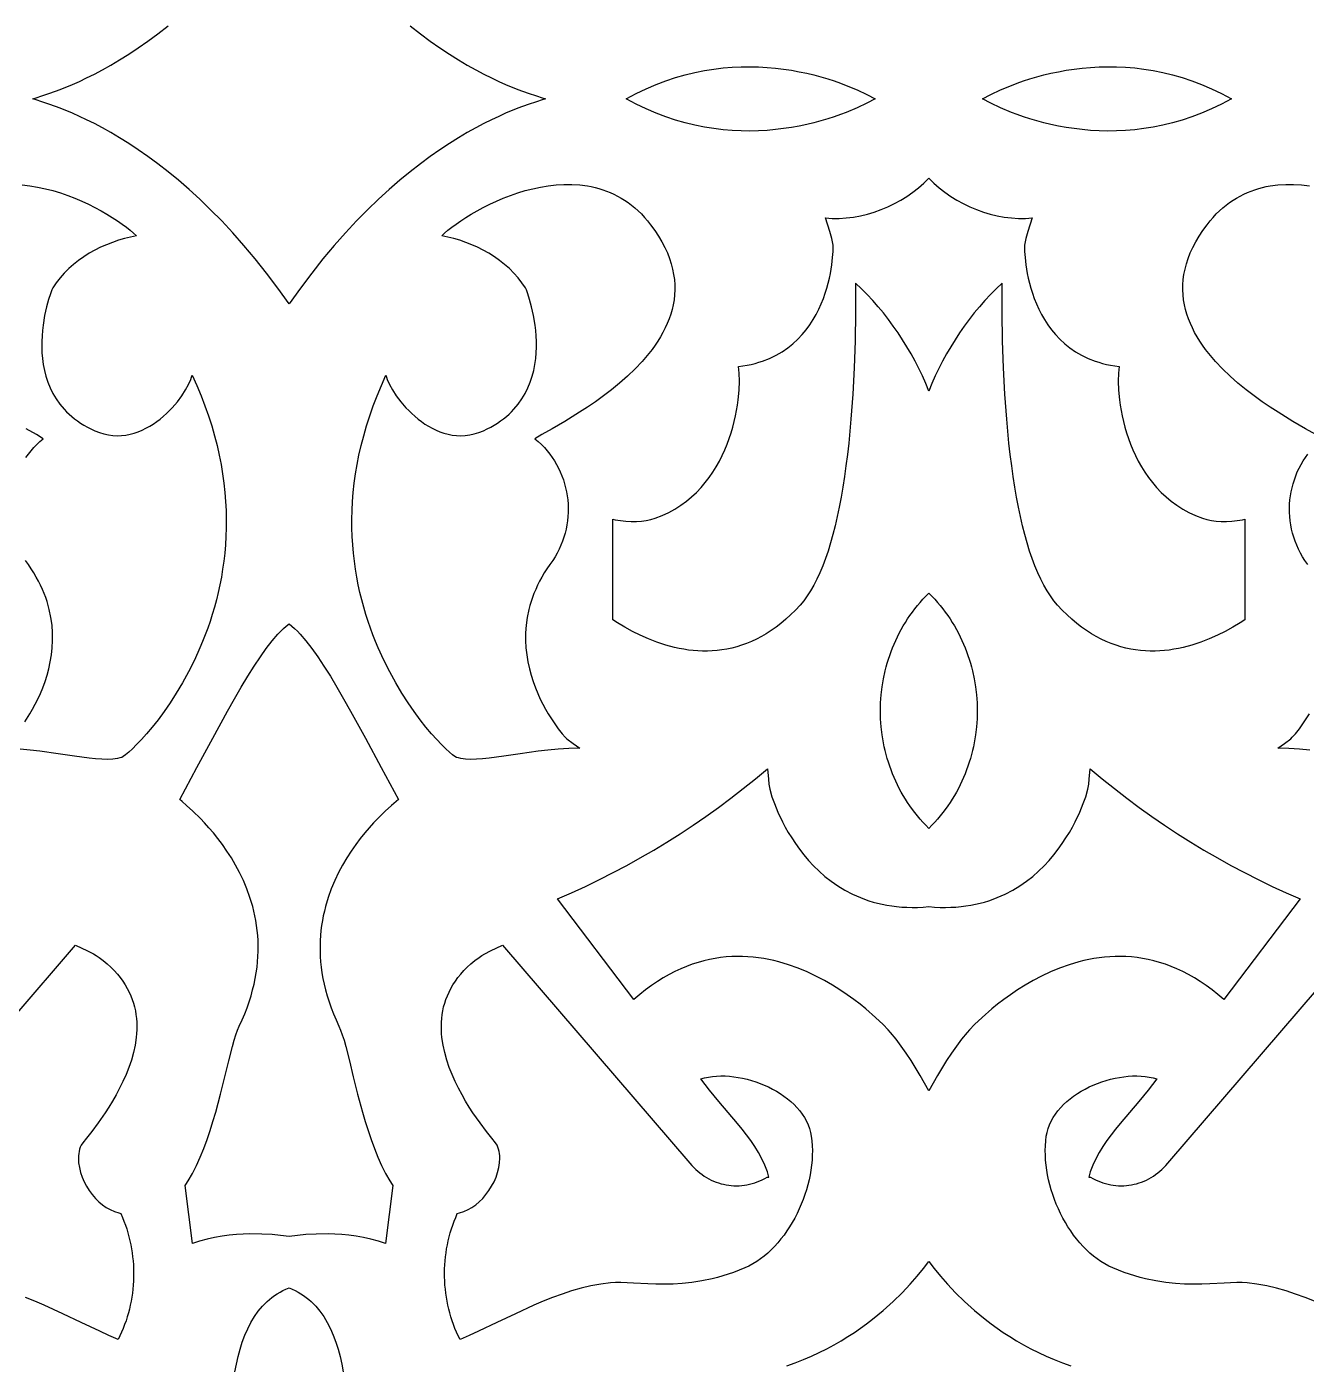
# Model space of a CAD drawing. Extents: x -350 to 350, y -780 to 780.
# Drawn here: x 98.4 to 174.4, y 437 to 516.4 of the extents above; entities that cross this region are included whole.
import ezdxf

# ---------------------------------------------------------------- set-up
doc = ezdxf.new("R2010")
doc.units = 0
doc.layers.add('LAYER_1', color=18, linetype='CONTINUOUS')

msp = doc.modelspace()

# ---------------------------------------------------------------- linework, layer by layer
at = {"layer": 'LAYER_1'}
for points in [[(121.184, 516.477), (121.79, 516.007), (122.381, 515.572), (122.957, 515.17), (123.516, 514.8), (124.058, 514.461), (124.58, 514.152), (125.082, 513.87), (125.562, 513.616), (126.019, 513.387), (126.452, 513.182), (126.859, 513), (127.589, 512.7), (128.201, 512.475), (128.683, 512.315), (129.025, 512.209), (129.216, 512.143), (129.025, 512.077), (128.683, 511.971), (128.201, 511.811), (127.589, 511.586), (126.859, 511.286), (126.452, 511.104), (126.019, 510.899), (125.562, 510.67), (125.082, 510.416), (124.58, 510.135), (124.058, 509.825), (123.516, 509.486), (122.957, 509.116), (122.381, 508.714), (121.79, 508.279), (121.184, 507.809), (120.567, 507.302), (119.938, 506.759), (119.3, 506.176), (118.652, 505.553), (117.998, 504.889), (117.338, 504.182), (116.673, 503.43), (116.005, 502.634), (115.335, 501.79), (114.664, 500.899), (113.993, 499.958), (113.322, 500.899), (112.652, 501.79), (111.982, 502.634), (111.313, 503.43), (110.649, 504.182), (109.988, 504.889), (109.334, 505.553), (108.687, 506.176), (108.048, 506.759), (107.419, 507.302), (106.802, 507.809), (106.197, 508.279), (105.606, 508.714), (105.03, 509.116), (104.47, 509.486), (103.928, 509.825), (103.406, 510.135), (102.904, 510.416), (102.424, 510.67), (101.967, 510.899), (101.534, 511.104), (101.128, 511.286), (100.397, 511.586), (99.785, 511.811), (99.303, 511.971), (98.961, 512.077), (98.77, 512.143), (98.961, 512.209), (99.303, 512.315), (99.785, 512.475), (100.397, 512.7), (101.128, 513), (101.534, 513.182), (101.967, 513.387), (102.424, 513.616), (102.904, 513.87), (103.406, 514.152), (103.928, 514.461), (104.47, 514.8), (105.03, 515.17), (105.606, 515.572), (106.197, 516.007), (106.802, 516.477)], [(174.989, 492.19), (174.382, 492.537), (173.619, 492.981), (172.744, 493.519), (172.279, 493.822), (171.803, 494.147), (171.321, 494.494), (170.839, 494.863), (170.363, 495.252), (169.898, 495.662), (169.45, 496.092), (169.024, 496.541), (168.821, 496.774), (168.626, 497.01), (168.439, 497.252), (168.261, 497.498), (168.093, 497.749), (167.935, 498.004), (167.789, 498.264), (167.654, 498.528), (167.532, 498.797), (167.424, 499.07), (167.329, 499.347), (167.249, 499.629), (167.184, 499.914), (167.135, 500.204), (167.103, 500.498), (167.088, 500.796), (167.091, 501.098), (167.114, 501.403), (167.155, 501.713), (167.217, 502.026), (167.3, 502.344), (167.405, 502.665), (167.531, 502.989), (167.681, 503.317), (167.854, 503.649), (168.052, 503.984), (168.275, 504.323), (168.524, 504.665), (168.702, 504.89), (168.886, 505.102), (169.073, 505.302), (169.265, 505.489), (169.461, 505.665), (169.66, 505.828), (169.863, 505.981), (170.069, 506.122), (170.279, 506.252), (170.492, 506.371), (170.707, 506.48), (170.925, 506.579), (171.145, 506.668), (171.368, 506.747), (171.592, 506.817), (171.818, 506.877), (172.046, 506.929), (172.276, 506.972), (172.738, 507.032), (173.203, 507.062), (173.67, 507.061), (174.137, 507.034), (174.603, 506.98)], [(98.129, 507.034), (98.594, 506.98), (99.057, 506.904), (99.515, 506.806), (99.967, 506.688), (100.41, 506.553), (100.845, 506.403), (101.269, 506.24), (101.68, 506.066), (102.077, 505.882), (102.458, 505.692), (102.822, 505.496), (103.168, 505.298), (103.492, 505.098), (103.795, 504.9), (104.075, 504.704), (104.329, 504.514), (104.557, 504.331), (104.756, 504.158), (104.925, 503.995), (104.568, 503.927), (104.209, 503.841), (103.851, 503.737), (103.495, 503.616), (103.142, 503.479), (102.795, 503.324), (102.454, 503.154), (102.122, 502.966), (101.799, 502.763), (101.488, 502.544), (101.19, 502.309), (100.907, 502.058), (100.639, 501.792), (100.389, 501.511), (100.159, 501.216), (99.949, 500.905), (99.898, 500.793), (99.811, 500.56), (99.702, 500.219), (99.584, 499.785), (99.472, 499.272), (99.378, 498.694), (99.343, 498.384), (99.317, 498.064), (99.302, 497.735), (99.301, 497.398), (99.314, 497.055), (99.344, 496.708), (99.393, 496.36), (99.461, 496.01), (99.551, 495.662), (99.664, 495.318), (99.802, 494.978), (99.967, 494.644), (100.16, 494.319), (100.383, 494.004), (100.638, 493.701), (100.778, 493.555), (100.927, 493.412), (101.084, 493.273), (101.251, 493.138), (101.426, 493.007), (101.611, 492.881), (101.806, 492.76), (102.011, 492.643), (102.225, 492.532), (102.45, 492.426), (102.723, 492.317), (102.994, 492.234), (103.262, 492.175), (103.527, 492.141), (103.789, 492.129), (104.046, 492.138), (104.3, 492.167), (104.548, 492.214), (104.792, 492.28), (105.031, 492.361), (105.264, 492.457), (105.491, 492.567), (105.712, 492.69), (105.926, 492.823), (106.133, 492.967), (106.333, 493.119), (106.525, 493.279), (106.709, 493.445), (106.885, 493.616), (107.052, 493.791), (107.357, 494.146), (107.624, 494.501), (107.848, 494.846), (108.027, 495.172), (108.158, 495.466), (108.205, 495.6), (108.239, 495.721), (108.514, 495.107), (108.766, 494.499), (108.996, 493.897), (109.206, 493.3), (109.394, 492.71), (109.562, 492.126), (109.711, 491.548), (109.841, 490.977), (109.952, 490.412), (110.045, 489.854), (110.121, 489.303), (110.18, 488.759), (110.222, 488.222), (110.25, 487.692), (110.262, 487.17), (110.259, 486.654), (110.242, 486.147), (110.212, 485.647), (110.169, 485.155), (110.114, 484.671), (110.047, 484.194), (109.969, 483.726), (109.88, 483.267), (109.782, 482.815), (109.673, 482.372), (109.556, 481.938), (109.431, 481.513), (109.297, 481.096), (109.157, 480.688), (109.01, 480.29), (108.856, 479.9), (108.697, 479.521), (108.365, 478.789), (108.018, 478.097), (107.659, 477.444), (107.294, 476.832), (106.927, 476.261), (106.563, 475.734), (106.206, 475.25), (105.86, 474.81), (105.531, 474.416), (105.222, 474.069), (104.938, 473.769), (104.684, 473.517), (104.464, 473.315), (104.283, 473.163), (104.144, 473.062), (104.054, 473.014), (103.93, 472.977), (103.799, 472.948), (103.516, 472.91), (103.205, 472.896), (102.867, 472.904), (102.501, 472.93), (102.108, 472.972), (101.241, 473.09), (100.268, 473.233), (99.19, 473.376), (98.613, 473.44), (98.01, 473.495)], [(98.361, 490.838), (98.507, 491.04), (98.663, 491.235), (98.83, 491.424), (99.006, 491.605), (99.192, 491.779), (99.388, 491.944), (98.981, 492.19), (98.374, 492.537)], [(174.518, 484.466), (174.338, 484.713), (174.198, 484.933), (174.07, 485.157), (173.954, 485.386), (173.849, 485.619), (173.756, 485.855), (173.675, 486.094), (173.605, 486.335), (173.546, 486.579), (173.499, 486.825), (173.463, 487.071), (173.438, 487.319), (173.425, 487.567), (173.422, 487.815), (173.431, 488.062), (173.45, 488.309), (173.48, 488.554), (173.522, 488.797), (173.574, 489.039), (173.636, 489.277), (173.71, 489.513), (173.793, 489.745), (173.888, 489.973), (173.993, 490.197), (174.108, 490.416), (174.233, 490.63), (174.369, 490.838), (174.515, 491.04)], [(98.288, 475.118), (98.599, 475.604), (98.758, 475.878), (98.917, 476.171), (99.072, 476.482), (99.222, 476.81), (99.364, 477.155), (99.497, 477.515), (99.616, 477.891), (99.722, 478.28), (99.809, 478.682), (99.878, 479.097), (99.925, 479.523), (99.947, 479.959), (99.943, 480.406), (99.911, 480.861), (99.847, 481.323), (99.749, 481.793), (99.687, 482.031), (99.616, 482.27), (99.535, 482.51), (99.445, 482.751), (99.344, 482.993), (99.233, 483.237), (99.111, 483.481), (98.978, 483.727), (98.833, 483.972), (98.677, 484.219), (98.51, 484.466), (98.33, 484.713)], [(174.621, 473.44), (174.018, 473.495), (173.39, 473.538), (172.738, 473.566), (173.121, 473.832), (173.495, 474.111), (173.591, 474.209), (173.77, 474.414), (174.011, 474.719), (174.296, 475.118), (174.607, 475.604)], [(90.178, 448.899), (101.31, 461.851), (102.026, 461.527), (102.372, 461.34), (102.54, 461.237), (102.702, 461.126), (102.954, 460.935), (103.188, 460.741), (103.405, 460.543), (103.607, 460.341), (103.792, 460.137), (103.961, 459.929), (104.116, 459.718), (104.256, 459.505), (104.382, 459.29), (104.494, 459.072), (104.592, 458.853), (104.678, 458.632), (104.751, 458.409), (104.811, 458.185), (104.86, 457.96), (104.898, 457.733), (104.925, 457.507), (104.942, 457.279), (104.948, 457.052), (104.945, 456.824), (104.932, 456.597), (104.911, 456.37), (104.844, 455.918), (104.747, 455.47), (104.623, 455.028), (104.475, 454.593), (104.308, 454.167), (104.124, 453.752), (103.926, 453.35), (103.718, 452.961), (103.504, 452.589), (103.287, 452.234), (103.069, 451.898), (102.648, 451.292), (102.267, 450.782), (101.954, 450.383), (101.735, 450.109), (101.637, 449.972), (101.587, 449.851), (101.547, 449.726), (101.516, 449.598), (101.494, 449.467), (101.481, 449.333), (101.476, 449.197), (101.489, 448.919), (101.533, 448.638), (101.604, 448.355), (101.7, 448.074), (101.82, 447.799), (101.961, 447.531), (102.121, 447.275), (102.298, 447.034), (102.489, 446.81), (102.692, 446.606), (102.906, 446.427), (103.127, 446.274), (103.355, 446.151), (103.618, 446.037), (103.874, 445.943), (103.999, 445.906), (104.096, 445.681), (104.186, 445.454), (104.269, 445.225), (104.346, 444.995), (104.416, 444.763), (104.48, 444.529), (104.537, 444.294), (104.588, 444.057), (104.632, 443.82), (104.669, 443.582), (104.7, 443.343), (104.724, 443.103), (104.742, 442.863), (104.753, 442.622), (104.758, 442.382), (104.756, 442.141), (104.748, 441.901), (104.733, 441.66), (104.711, 441.421), (104.683, 441.182), (104.649, 440.943), (104.608, 440.706), (104.56, 440.47), (104.506, 440.235), (104.446, 440.001), (104.378, 439.769), (104.305, 439.538), (104.225, 439.31), (104.138, 439.083), (104.045, 438.858), (103.945, 438.636), (103.839, 438.416), (103.29, 438.659), (102.743, 438.911), (101.648, 439.432), (100.552, 439.956), (99.449, 440.458), (98.894, 440.694), (98.336, 440.916)], [(174.902, 440.694), (174.344, 440.916), (173.783, 441.121), (173.217, 441.306), (172.646, 441.468), (172.071, 441.604), (171.489, 441.712), (170.901, 441.788), (170.61, 441.805), (170.286, 441.804), (169.543, 441.77), (168.682, 441.724), (168.21, 441.708), (167.712, 441.704), (167.189, 441.717), (166.642, 441.751), (166.073, 441.811), (165.483, 441.902), (164.872, 442.029), (164.56, 442.107), (164.243, 442.197), (163.921, 442.297), (163.595, 442.41), (163.265, 442.535), (162.931, 442.674), (162.691, 442.787), (162.455, 442.914), (162.224, 443.056), (161.999, 443.212), (161.78, 443.381), (161.567, 443.562), (161.36, 443.754), (161.16, 443.958), (160.966, 444.173), (160.779, 444.397), (160.6, 444.63), (160.428, 444.871), (160.264, 445.121), (160.108, 445.378), (159.961, 445.641), (159.822, 445.91), (159.692, 446.185), (159.571, 446.464), (159.459, 446.747), (159.357, 447.033), (159.265, 447.322), (159.183, 447.613), (159.111, 447.906), (159.05, 448.199), (159, 448.493), (158.962, 448.786), (158.934, 449.077), (158.918, 449.367), (158.914, 449.655), (158.923, 449.939), (158.944, 450.22), (158.977, 450.496), (159.022, 450.731), (159.087, 450.961), (159.169, 451.185), (159.27, 451.402), (159.387, 451.613), (159.521, 451.817), (159.669, 452.014), (159.831, 452.204), (160.006, 452.386), (160.193, 452.56), (160.392, 452.726), (160.601, 452.884), (160.819, 453.034), (161.046, 453.174), (161.281, 453.306), (161.522, 453.428), (161.769, 453.54), (162.021, 453.643), (162.277, 453.736), (162.536, 453.818), (162.796, 453.89), (163.059, 453.951), (163.321, 454), (163.583, 454.039), (163.843, 454.066), (164.101, 454.081), (164.355, 454.084), (164.605, 454.074), (164.85, 454.052), (165.089, 454.017), (165.32, 453.969), (165.544, 453.908), (165.291, 453.566), (165.027, 453.23), (164.477, 452.57), (163.914, 451.918), (163.357, 451.262), (163.088, 450.93), (162.827, 450.592), (162.577, 450.247), (162.341, 449.895), (162.121, 449.533), (161.92, 449.16), (161.739, 448.776), (161.582, 448.377), (161.518, 448.157), (161.504, 448.079), (161.606, 448.079), (161.749, 447.995), (161.895, 447.919), (162.042, 447.851), (162.191, 447.79), (162.342, 447.736), (162.494, 447.689), (162.647, 447.65), (162.801, 447.618), (162.955, 447.593), (163.11, 447.575), (163.266, 447.564), (163.421, 447.56), (163.576, 447.564), (163.73, 447.574), (163.884, 447.591), (164.037, 447.615), (164.189, 447.645), (164.34, 447.683), (164.489, 447.727), (164.636, 447.778), (164.782, 447.836), (164.925, 447.9), (165.065, 447.971), (165.203, 448.049), (165.339, 448.132), (165.471, 448.223), (165.6, 448.32), (165.725, 448.423), (165.846, 448.533), (165.964, 448.649), (166.078, 448.771), (166.187, 448.899), (177.318, 461.851)], [(143.555, 436.855), (144.062, 437.036), (144.553, 437.229), (145.03, 437.433), (145.491, 437.648), (145.937, 437.872), (146.368, 438.105), (146.784, 438.345), (147.186, 438.592), (147.573, 438.844), (147.945, 439.101), (148.303, 439.362), (148.647, 439.625), (148.976, 439.89), (149.291, 440.155), (149.879, 440.685), (150.411, 441.206), (150.888, 441.711), (151.311, 442.193), (151.68, 442.642), (151.997, 443.053), (152.314, 442.642), (152.683, 442.193), (153.106, 441.711), (153.583, 441.206), (154.115, 440.685), (154.703, 440.155), (155.018, 439.89), (155.347, 439.625), (155.691, 439.362), (156.049, 439.101), (156.421, 438.844), (156.808, 438.592), (157.21, 438.345), (157.626, 438.105), (158.057, 437.872), (158.504, 437.648), (158.965, 437.433), (159.441, 437.229), (159.932, 437.036), (160.439, 436.855)], [(110.778, 436.5), (110.863, 436.962), (110.963, 437.412), (111.08, 437.849), (111.214, 438.271), (111.366, 438.677), (111.536, 439.065), (111.724, 439.433), (111.933, 439.781), (112.161, 440.106), (112.411, 440.406), (112.543, 440.547), (112.682, 440.681), (112.825, 440.808), (112.974, 440.929), (113.129, 441.042), (113.29, 441.147), (113.457, 441.245), (113.629, 441.335), (113.808, 441.418), (113.993, 441.492), (114.179, 441.418), (114.357, 441.335), (114.53, 441.245), (114.696, 441.147), (114.857, 441.042), (115.012, 440.929), (115.161, 440.808), (115.305, 440.681), (115.443, 440.547), (115.575, 440.406), (115.825, 440.106), (116.053, 439.781), (116.262, 439.433), (116.451, 439.065), (116.621, 438.677), (116.772, 438.271), (116.906, 437.849), (117.023, 437.412), (117.124, 436.962), (117.208, 436.5)]]:
    msp.add_lwpolyline(points, dxfattribs=at)
for points in [[(141.887, 514.042), (142.392, 514.014), (142.887, 513.97), (143.369, 513.912), (143.84, 513.841), (144.298, 513.758), (144.743, 513.665), (145.174, 513.561), (145.59, 513.45), (145.99, 513.332), (146.375, 513.207), (146.744, 513.079), (147.095, 512.946), (147.744, 512.676), (148.317, 512.406), (148.808, 512.143), (148.317, 511.88), (147.744, 511.61), (147.095, 511.34), (146.744, 511.207), (146.375, 511.079), (145.99, 510.954), (145.59, 510.836), (145.174, 510.725), (144.743, 510.622), (144.298, 510.528), (143.84, 510.445), (143.369, 510.374), (142.887, 510.316), (142.392, 510.272), (141.887, 510.244), (141.371, 510.232), (140.846, 510.238), (140.312, 510.263), (139.77, 510.309), (139.219, 510.376), (138.662, 510.465), (138.098, 510.579), (137.528, 510.717), (136.953, 510.882), (136.373, 511.074), (135.79, 511.294), (135.203, 511.545), (134.613, 511.826), (134.021, 512.143), (134.613, 512.46), (135.203, 512.741), (135.79, 512.992), (136.373, 513.212), (136.953, 513.404), (137.528, 513.569), (138.098, 513.707), (138.662, 513.821), (139.219, 513.91), (139.77, 513.977), (140.312, 514.023), (140.846, 514.048), (141.371, 514.054)], [(163.148, 514.048), (163.682, 514.023), (164.225, 513.977), (164.775, 513.91), (165.332, 513.821), (165.896, 513.707), (166.466, 513.569), (167.041, 513.404), (167.621, 513.212), (168.204, 512.992), (168.791, 512.741), (169.381, 512.46), (169.973, 512.143), (169.381, 511.826), (168.791, 511.545), (168.204, 511.294), (167.621, 511.074), (167.041, 510.882), (166.466, 510.717), (165.896, 510.579), (165.332, 510.465), (164.775, 510.376), (164.225, 510.309), (163.682, 510.263), (163.148, 510.238), (162.623, 510.232), (162.107, 510.244), (161.602, 510.272), (161.108, 510.316), (160.625, 510.374), (160.154, 510.445), (159.696, 510.528), (159.251, 510.622), (158.821, 510.725), (158.405, 510.836), (158.004, 510.954), (157.619, 511.079), (157.251, 511.207), (156.899, 511.34), (156.25, 511.61), (155.678, 511.88), (155.186, 512.143), (155.678, 512.406), (156.25, 512.676), (156.899, 512.946), (157.251, 513.079), (157.619, 513.207), (158.004, 513.332), (158.405, 513.45), (158.821, 513.561), (159.251, 513.665), (159.696, 513.758), (160.154, 513.841), (160.625, 513.912), (161.108, 513.97), (161.602, 514.014), (162.107, 514.042), (162.623, 514.054)], [(131.257, 507.032), (131.719, 506.972), (131.948, 506.929), (132.176, 506.877), (132.402, 506.817), (132.627, 506.747), (132.849, 506.668), (133.069, 506.579), (133.287, 506.48), (133.503, 506.371), (133.715, 506.252), (133.925, 506.122), (134.131, 505.981), (134.334, 505.828), (134.534, 505.665), (134.729, 505.489), (134.921, 505.302), (135.109, 505.102), (135.292, 504.89), (135.47, 504.665), (135.719, 504.323), (135.942, 503.984), (136.14, 503.649), (136.313, 503.317), (136.463, 502.989), (136.59, 502.665), (136.694, 502.344), (136.777, 502.026), (136.839, 501.713), (136.881, 501.403), (136.903, 501.098), (136.906, 500.796), (136.892, 500.498), (136.859, 500.204), (136.811, 499.914), (136.746, 499.629), (136.666, 499.347), (136.571, 499.07), (136.462, 498.797), (136.34, 498.528), (136.205, 498.264), (136.059, 498.004), (135.901, 497.749), (135.733, 497.498), (135.556, 497.252), (135.369, 497.01), (135.174, 496.774), (134.971, 496.541), (134.545, 496.092), (134.096, 495.662), (133.631, 495.252), (133.155, 494.863), (132.673, 494.494), (132.192, 494.147), (131.715, 493.822), (131.25, 493.519), (130.376, 492.981), (129.612, 492.537), (129.005, 492.19), (128.598, 491.944), (128.794, 491.779), (128.98, 491.605), (129.157, 491.424), (129.323, 491.235), (129.479, 491.04), (129.625, 490.838), (129.761, 490.63), (129.886, 490.416), (130.002, 490.197), (130.106, 489.973), (130.201, 489.745), (130.285, 489.513), (130.358, 489.277), (130.421, 489.039), (130.473, 488.797), (130.514, 488.554), (130.544, 488.309), (130.564, 488.062), (130.572, 487.815), (130.57, 487.567), (130.556, 487.319), (130.531, 487.071), (130.495, 486.825), (130.448, 486.579), (130.389, 486.335), (130.319, 486.094), (130.238, 485.855), (130.145, 485.619), (130.04, 485.386), (129.924, 485.157), (129.796, 484.933), (129.656, 484.713), (129.476, 484.466), (129.309, 484.219), (129.153, 483.972), (129.009, 483.727), (128.876, 483.481), (128.754, 483.237), (128.642, 482.993), (128.542, 482.751), (128.451, 482.51), (128.37, 482.27), (128.299, 482.031), (128.237, 481.793), (128.139, 481.323), (128.076, 480.861), (128.043, 480.406), (128.039, 479.959), (128.061, 479.523), (128.108, 479.097), (128.177, 478.682), (128.265, 478.28), (128.37, 477.891), (128.49, 477.515), (128.622, 477.155), (128.764, 476.81), (128.914, 476.482), (129.069, 476.171), (129.228, 475.878), (129.387, 475.604), (129.698, 475.118), (129.983, 474.719), (130.224, 474.414), (130.403, 474.209), (130.499, 474.111), (130.873, 473.832), (131.257, 473.566), (130.604, 473.538), (129.976, 473.495), (129.373, 473.44), (128.796, 473.376), (127.718, 473.233), (126.745, 473.09), (125.878, 472.972), (125.485, 472.93), (125.119, 472.904), (124.781, 472.896), (124.47, 472.91), (124.187, 472.948), (124.056, 472.977), (123.933, 473.014), (123.842, 473.062), (123.704, 473.163), (123.522, 473.315), (123.302, 473.517), (123.048, 473.769), (122.764, 474.069), (122.455, 474.416), (122.126, 474.81), (121.78, 475.25), (121.423, 475.734), (121.059, 476.261), (120.692, 476.832), (120.327, 477.444), (119.969, 478.097), (119.621, 478.789), (119.289, 479.521), (119.13, 479.9), (118.977, 480.29), (118.829, 480.688), (118.689, 481.096), (118.555, 481.513), (118.43, 481.938), (118.313, 482.372), (118.204, 482.815), (118.106, 483.267), (118.017, 483.726), (117.939, 484.194), (117.872, 484.671), (117.817, 485.155), (117.774, 485.647), (117.744, 486.147), (117.727, 486.654), (117.725, 487.17), (117.737, 487.692), (117.764, 488.222), (117.806, 488.759), (117.865, 489.303), (117.941, 489.854), (118.034, 490.412), (118.146, 490.977), (118.275, 491.548), (118.424, 492.126), (118.592, 492.71), (118.781, 493.3), (118.99, 493.897), (119.22, 494.499), (119.473, 495.107), (119.747, 495.721), (119.781, 495.6), (119.828, 495.466), (119.959, 495.172), (120.138, 494.846), (120.362, 494.501), (120.629, 494.146), (120.935, 493.791), (121.101, 493.616), (121.277, 493.445), (121.461, 493.279), (121.653, 493.119), (121.853, 492.967), (122.06, 492.823), (122.274, 492.69), (122.495, 492.567), (122.722, 492.457), (122.955, 492.361), (123.194, 492.28), (123.438, 492.214), (123.687, 492.167), (123.94, 492.138), (124.198, 492.129), (124.459, 492.141), (124.724, 492.175), (124.992, 492.234), (125.263, 492.317), (125.536, 492.426), (125.761, 492.532), (125.976, 492.643), (126.18, 492.76), (126.375, 492.881), (126.56, 493.007), (126.736, 493.138), (126.902, 493.273), (127.059, 493.412), (127.208, 493.555), (127.348, 493.701), (127.603, 494.004), (127.826, 494.319), (128.02, 494.644), (128.184, 494.978), (128.323, 495.318), (128.436, 495.662), (128.525, 496.01), (128.594, 496.36), (128.642, 496.708), (128.672, 497.055), (128.685, 497.398), (128.684, 497.735), (128.67, 498.064), (128.644, 498.384), (128.608, 498.694), (128.514, 499.272), (128.402, 499.785), (128.284, 500.219), (128.175, 500.56), (128.088, 500.793), (128.037, 500.905), (127.827, 501.216), (127.597, 501.511), (127.347, 501.792), (127.08, 502.058), (126.796, 502.309), (126.498, 502.544), (126.187, 502.763), (125.864, 502.966), (125.532, 503.154), (125.191, 503.324), (124.844, 503.479), (124.491, 503.616), (124.135, 503.737), (123.777, 503.841), (123.418, 503.927), (123.061, 503.995), (123.23, 504.158), (123.429, 504.331), (123.657, 504.514), (123.911, 504.704), (124.191, 504.9), (124.494, 505.098), (124.819, 505.298), (125.164, 505.496), (125.528, 505.692), (125.909, 505.882), (126.306, 506.066), (126.718, 506.24), (127.141, 506.403), (127.576, 506.553), (128.02, 506.688), (128.471, 506.806), (128.929, 506.904), (129.392, 506.98), (129.857, 507.034), (130.324, 507.061), (130.791, 507.062)], [(152.296, 507.139), (152.613, 506.858), (152.949, 506.595), (153.3, 506.349), (153.665, 506.123), (154.043, 505.916), (154.432, 505.729), (154.831, 505.564), (155.236, 505.419), (155.647, 505.297), (156.063, 505.197), (156.481, 505.121), (156.899, 505.07), (157.316, 505.042), (157.731, 505.041), (158.141, 505.065), (157.873, 504.264), (157.764, 503.855), (157.721, 503.648), (157.686, 503.44), (157.68, 503.316), (157.686, 503.069), (157.711, 502.717), (157.762, 502.276), (157.847, 501.764), (157.905, 501.486), (157.975, 501.197), (158.057, 500.898), (158.153, 500.592), (158.263, 500.28), (158.389, 499.966), (158.531, 499.651), (158.69, 499.336), (158.868, 499.025), (159.065, 498.72), (159.283, 498.422), (159.522, 498.133), (159.783, 497.856), (160.067, 497.593), (160.376, 497.346), (160.71, 497.117), (161.07, 496.908), (161.458, 496.721), (161.873, 496.559), (162.092, 496.488), (162.318, 496.423), (162.551, 496.366), (162.792, 496.316), (163.041, 496.274), (163.298, 496.24), (163.261, 495.844), (163.25, 495.375), (163.27, 494.843), (163.325, 494.259), (163.367, 493.951), (163.419, 493.634), (163.482, 493.31), (163.556, 492.979), (163.643, 492.644), (163.742, 492.305), (163.853, 491.965), (163.979, 491.624), (164.118, 491.284), (164.272, 490.946), (164.441, 490.612), (164.625, 490.283), (164.826, 489.96), (165.044, 489.644), (165.278, 489.338), (165.531, 489.043), (165.801, 488.759), (166.091, 488.489), (166.399, 488.233), (166.728, 487.993), (167.077, 487.771), (167.447, 487.568), (167.838, 487.384), (168.251, 487.222), (168.511, 487.144), (168.785, 487.085), (169.071, 487.047), (169.369, 487.028), (169.675, 487.028), (169.99, 487.045), (170.311, 487.081), (170.636, 487.132), (170.777, 487.162), (170.777, 481.189), (170.486, 481.003), (170.058, 480.748), (169.609, 480.503), (169.141, 480.27), (168.653, 480.054), (168.149, 479.858), (167.63, 479.687), (167.098, 479.544), (166.827, 479.485), (166.553, 479.434), (166.276, 479.392), (165.997, 479.36), (165.716, 479.338), (165.433, 479.327), (165.148, 479.326), (164.861, 479.337), (164.573, 479.36), (164.284, 479.396), (163.994, 479.444), (163.702, 479.507), (163.41, 479.583), (163.118, 479.673), (162.825, 479.779), (162.532, 479.9), (162.24, 480.036), (161.947, 480.19), (161.655, 480.36), (161.364, 480.548), (161.074, 480.753), (160.784, 480.977), (160.496, 481.22), (160.21, 481.482), (159.925, 481.764), (159.642, 482.067), (159.428, 482.322), (159.221, 482.604), (159.022, 482.911), (158.831, 483.244), (158.647, 483.602), (158.47, 483.985), (158.301, 484.391), (158.14, 484.822), (157.986, 485.276), (157.839, 485.753), (157.699, 486.252), (157.566, 486.774), (157.441, 487.317), (157.323, 487.881), (157.211, 488.466), (157.107, 489.071), (157.01, 489.697), (156.919, 490.342), (156.836, 491.006), (156.759, 491.688), (156.689, 492.389), (156.625, 493.108), (156.518, 494.597), (156.437, 496.153), (156.382, 497.771), (156.352, 499.449), (156.347, 501.183), (156, 500.853), (155.661, 500.511), (155.331, 500.158), (155.01, 499.794), (154.699, 499.42), (154.397, 499.036), (154.106, 498.644), (153.825, 498.242), (153.555, 497.832), (153.296, 497.415), (153.049, 496.99), (152.814, 496.559), (152.591, 496.122), (152.38, 495.678), (152.182, 495.23), (151.997, 494.777), (151.812, 495.23), (151.614, 495.678), (151.404, 496.122), (151.181, 496.559), (150.945, 496.99), (150.698, 497.415), (150.439, 497.832), (150.169, 498.242), (149.888, 498.644), (149.597, 499.036), (149.295, 499.42), (148.984, 499.794), (148.663, 500.158), (148.333, 500.511), (147.994, 500.853), (147.647, 501.183), (147.642, 499.449), (147.612, 497.771), (147.557, 496.153), (147.476, 494.597), (147.369, 493.108), (147.306, 492.389), (147.235, 491.688), (147.159, 491.006), (147.075, 490.342), (146.984, 489.697), (146.887, 489.071), (146.783, 488.466), (146.671, 487.881), (146.553, 487.317), (146.428, 486.774), (146.295, 486.252), (146.156, 485.753), (146.009, 485.276), (145.854, 484.822), (145.693, 484.391), (145.524, 483.985), (145.347, 483.602), (145.164, 483.244), (144.972, 482.911), (144.773, 482.604), (144.566, 482.322), (144.352, 482.067), (144.069, 481.764), (143.784, 481.482), (143.498, 481.22), (143.21, 480.977), (142.921, 480.753), (142.63, 480.548), (142.339, 480.36), (142.047, 480.19), (141.755, 480.036), (141.462, 479.9), (141.169, 479.779), (140.876, 479.673), (140.584, 479.583), (140.292, 479.507), (140.001, 479.444), (139.71, 479.396), (139.421, 479.36), (139.133, 479.337), (138.846, 479.326), (138.561, 479.327), (138.278, 479.338), (137.997, 479.36), (137.718, 479.392), (137.442, 479.434), (137.168, 479.485), (136.897, 479.544), (136.364, 479.687), (135.845, 479.858), (135.341, 480.054), (134.854, 480.27), (134.385, 480.503), (133.936, 480.748), (133.508, 481.003), (133.217, 481.189), (133.217, 487.162), (133.358, 487.132), (133.683, 487.081), (134.004, 487.045), (134.319, 487.028), (134.626, 487.028), (134.923, 487.047), (135.21, 487.085), (135.483, 487.144), (135.743, 487.222), (136.156, 487.384), (136.547, 487.568), (136.917, 487.771), (137.266, 487.993), (137.595, 488.233), (137.904, 488.489), (138.193, 488.759), (138.464, 489.043), (138.716, 489.338), (138.951, 489.644), (139.168, 489.96), (139.369, 490.283), (139.553, 490.612), (139.722, 490.946), (139.876, 491.284), (140.016, 491.624), (140.141, 491.965), (140.253, 492.305), (140.351, 492.644), (140.438, 492.979), (140.512, 493.31), (140.575, 493.634), (140.627, 493.951), (140.669, 494.259), (140.724, 494.843), (140.744, 495.375), (140.733, 495.844), (140.696, 496.24), (140.953, 496.274), (141.202, 496.316), (141.443, 496.366), (141.677, 496.423), (141.903, 496.488), (142.121, 496.559), (142.537, 496.721), (142.924, 496.908), (143.284, 497.117), (143.618, 497.346), (143.927, 497.593), (144.211, 497.856), (144.472, 498.133), (144.711, 498.422), (144.929, 498.72), (145.126, 499.025), (145.304, 499.336), (145.463, 499.651), (145.605, 499.966), (145.731, 500.28), (145.841, 500.592), (145.937, 500.898), (146.019, 501.197), (146.089, 501.486), (146.147, 501.764), (146.233, 502.276), (146.284, 502.717), (146.308, 503.069), (146.314, 503.316), (146.308, 503.44), (146.274, 503.648), (146.23, 503.855), (146.121, 504.264), (145.853, 505.065), (146.263, 505.041), (146.678, 505.042), (147.095, 505.07), (147.514, 505.121), (147.931, 505.197), (148.347, 505.297), (148.758, 505.419), (149.164, 505.564), (149.562, 505.729), (149.951, 505.916), (150.329, 506.123), (150.694, 506.349), (151.046, 506.595), (151.381, 506.858), (151.698, 507.139), (151.997, 507.437)], [(152.175, 482.592), (152.346, 482.409), (152.512, 482.223), (152.672, 482.033), (152.826, 481.839), (152.975, 481.643), (153.118, 481.443), (153.256, 481.24), (153.388, 481.035), (153.514, 480.826), (153.635, 480.615), (153.75, 480.401), (153.859, 480.185), (153.963, 479.967), (154.062, 479.747), (154.154, 479.524), (154.241, 479.3), (154.323, 479.074), (154.399, 478.846), (154.469, 478.616), (154.533, 478.385), (154.592, 478.153), (154.693, 477.685), (154.772, 477.213), (154.828, 476.738), (154.862, 476.262), (154.873, 475.784), (154.862, 475.306), (154.828, 474.83), (154.772, 474.355), (154.693, 473.883), (154.646, 473.649), (154.592, 473.415), (154.533, 473.183), (154.469, 472.952), (154.399, 472.723), (154.323, 472.495), (154.241, 472.268), (154.154, 472.044), (154.062, 471.821), (153.963, 471.601), (153.859, 471.383), (153.75, 471.167), (153.635, 470.953), (153.514, 470.742), (153.388, 470.534), (153.256, 470.328), (153.118, 470.125), (152.975, 469.926), (152.826, 469.729), (152.672, 469.536), (152.512, 469.346), (152.346, 469.159), (152.175, 468.976), (151.997, 468.797), (151.82, 468.976), (151.648, 469.159), (151.483, 469.346), (151.323, 469.536), (151.168, 469.729), (151.019, 469.926), (150.876, 470.125), (150.739, 470.328), (150.607, 470.534), (150.48, 470.742), (150.359, 470.953), (150.244, 471.167), (150.135, 471.383), (150.031, 471.601), (149.933, 471.821), (149.84, 472.044), (149.753, 472.268), (149.671, 472.495), (149.596, 472.723), (149.525, 472.952), (149.461, 473.183), (149.402, 473.415), (149.349, 473.649), (149.301, 473.883), (149.222, 474.355), (149.166, 474.83), (149.132, 475.306), (149.121, 475.784), (149.132, 476.262), (149.166, 476.738), (149.222, 477.213), (149.301, 477.685), (149.402, 478.153), (149.461, 478.385), (149.525, 478.616), (149.596, 478.846), (149.671, 479.074), (149.753, 479.3), (149.84, 479.524), (149.933, 479.747), (150.031, 479.967), (150.135, 480.185), (150.244, 480.401), (150.359, 480.615), (150.48, 480.826), (150.607, 481.035), (150.739, 481.24), (150.876, 481.443), (151.019, 481.643), (151.168, 481.839), (151.323, 482.033), (151.483, 482.223), (151.648, 482.409), (151.82, 482.592), (151.997, 482.771)], [(114.158, 480.82), (114.323, 480.67), (114.489, 480.506), (114.656, 480.329), (114.997, 479.932), (115.345, 479.483), (115.701, 478.982), (116.067, 478.431), (116.444, 477.832), (116.832, 477.186), (117.234, 476.494), (117.648, 475.758), (118.523, 474.161), (119.465, 472.405), (120.483, 470.504), (120.347, 470.389), (120.081, 470.161), (119.709, 469.824), (119.258, 469.38), (119.011, 469.12), (118.753, 468.835), (118.489, 468.524), (118.22, 468.19), (117.951, 467.831), (117.684, 467.449), (117.423, 467.044), (117.171, 466.617), (116.931, 466.167), (116.706, 465.695), (116.5, 465.202), (116.316, 464.688), (116.156, 464.154), (116.087, 463.879), (116.024, 463.6), (115.97, 463.315), (115.924, 463.026), (115.887, 462.732), (115.858, 462.433), (115.839, 462.129), (115.83, 461.821), (115.831, 461.508), (115.843, 461.19), (115.866, 460.868), (115.9, 460.542), (115.945, 460.211), (116.004, 459.876), (116.074, 459.537), (116.158, 459.194), (116.255, 458.846), (116.366, 458.494), (116.491, 458.138), (116.631, 457.779), (116.786, 457.415), (116.956, 457.047), (117.056, 456.813), (117.156, 456.53), (117.257, 456.202), (117.359, 455.833), (117.573, 454.991), (117.806, 454.036), (118.063, 453.003), (118.354, 451.926), (118.513, 451.381), (118.684, 450.838), (118.866, 450.301), (119.06, 449.773), (119.269, 449.26), (119.491, 448.766), (119.729, 448.294), (119.984, 447.849), (120.117, 447.638), (120.162, 447.572), (119.73, 444.137), (119.305, 444.274), (118.859, 444.393), (118.416, 444.489), (117.976, 444.564), (117.545, 444.621), (117.124, 444.66), (116.717, 444.685), (116.326, 444.697), (115.607, 444.691), (114.99, 444.656), (114.5, 444.61), (113.993, 444.546), (113.487, 444.61), (112.996, 444.656), (112.379, 444.691), (111.66, 444.697), (111.269, 444.685), (110.862, 444.66), (110.441, 444.621), (110.01, 444.564), (109.571, 444.489), (109.127, 444.393), (108.681, 444.274), (108.256, 444.137), (107.824, 447.572), (107.869, 447.638), (108.002, 447.849), (108.257, 448.294), (108.495, 448.766), (108.718, 449.26), (108.926, 449.773), (109.121, 450.301), (109.303, 450.838), (109.473, 451.381), (109.633, 451.926), (109.923, 453.003), (110.18, 454.036), (110.413, 454.991), (110.627, 455.833), (110.73, 456.202), (110.83, 456.53), (110.93, 456.813), (111.03, 457.047), (111.2, 457.415), (111.355, 457.779), (111.495, 458.138), (111.62, 458.494), (111.731, 458.846), (111.828, 459.194), (111.912, 459.537), (111.983, 459.876), (112.041, 460.211), (112.087, 460.542), (112.121, 460.868), (112.143, 461.19), (112.155, 461.508), (112.156, 461.821), (112.147, 462.129), (112.128, 462.433), (112.099, 462.732), (112.062, 463.026), (112.016, 463.315), (111.962, 463.6), (111.9, 463.879), (111.83, 464.154), (111.67, 464.688), (111.486, 465.202), (111.28, 465.695), (111.055, 466.167), (110.815, 466.617), (110.563, 467.044), (110.302, 467.449), (110.035, 467.831), (109.766, 468.19), (109.497, 468.524), (109.233, 468.835), (108.975, 469.12), (108.728, 469.38), (108.277, 469.824), (107.906, 470.161), (107.639, 470.389), (107.503, 470.504), (108.521, 472.405), (109.463, 474.161), (110.338, 475.758), (110.753, 476.494), (111.154, 477.186), (111.542, 477.832), (111.919, 478.431), (112.285, 478.982), (112.641, 479.483), (112.989, 479.932), (113.33, 480.329), (113.497, 480.506), (113.664, 480.67), (113.829, 480.82), (113.993, 480.956)], [(162.298, 471.734), (163.019, 471.157), (163.75, 470.593), (164.492, 470.043), (165.244, 469.506), (166.005, 468.985), (166.776, 468.477), (167.555, 467.984), (168.343, 467.507), (169.138, 467.044), (169.941, 466.597), (170.751, 466.166), (171.568, 465.751), (172.392, 465.351), (173.221, 464.969), (174.056, 464.603), (169.522, 458.627), (169.172, 458.924), (168.822, 459.201), (168.472, 459.457), (168.123, 459.693), (167.775, 459.91), (167.427, 460.107), (167.081, 460.286), (166.736, 460.447), (166.392, 460.591), (166.049, 460.718), (165.708, 460.828), (165.369, 460.923), (165.032, 461.002), (164.697, 461.066), (164.365, 461.116), (164.035, 461.152), (163.707, 461.175), (163.382, 461.184), (163.061, 461.182), (162.742, 461.168), (162.427, 461.142), (162.115, 461.106), (161.807, 461.06), (161.502, 461.003), (161.202, 460.938), (160.905, 460.864), (160.325, 460.692), (159.763, 460.491), (159.221, 460.265), (158.7, 460.019), (158.201, 459.757), (157.725, 459.482), (157.274, 459.2), (156.85, 458.913), (156.452, 458.627), (156.083, 458.344), (155.744, 458.07), (155.162, 457.564), (154.714, 457.139), (154.413, 456.831), (154.267, 456.67), (153.942, 456.271), (153.633, 455.858), (153.338, 455.432), (153.055, 454.997), (152.515, 454.106), (151.997, 453.203), (151.479, 454.106), (150.94, 454.997), (150.657, 455.432), (150.362, 455.858), (150.053, 456.271), (149.727, 456.67), (149.582, 456.831), (149.28, 457.139), (148.832, 457.564), (148.25, 458.07), (147.911, 458.344), (147.542, 458.627), (147.145, 458.913), (146.72, 459.2), (146.269, 459.482), (145.793, 459.757), (145.294, 460.019), (144.773, 460.265), (144.231, 460.491), (143.669, 460.692), (143.089, 460.864), (142.793, 460.938), (142.492, 461.003), (142.188, 461.06), (141.879, 461.106), (141.567, 461.142), (141.252, 461.168), (140.934, 461.182), (140.612, 461.184), (140.287, 461.175), (139.96, 461.152), (139.63, 461.116), (139.297, 461.066), (138.962, 461.002), (138.625, 460.923), (138.286, 460.828), (137.945, 460.718), (137.603, 460.591), (137.259, 460.447), (136.913, 460.286), (136.567, 460.107), (136.219, 459.91), (135.871, 459.693), (135.522, 459.457), (135.172, 459.201), (134.822, 458.924), (134.472, 458.627), (129.938, 464.603), (130.773, 464.969), (131.602, 465.351), (132.426, 465.751), (133.243, 466.166), (134.053, 466.597), (134.856, 467.044), (135.652, 467.507), (136.439, 467.984), (137.218, 468.477), (137.989, 468.985), (138.75, 469.506), (139.502, 470.043), (140.244, 470.593), (140.975, 471.157), (141.696, 471.734), (142.406, 472.325), (142.466, 471.719), (142.499, 471.417), (142.545, 471.117), (142.674, 470.675), (142.821, 470.267), (143.03, 469.763), (143.304, 469.185), (143.468, 468.875), (143.649, 468.555), (143.85, 468.226), (144.07, 467.893), (144.309, 467.558), (144.57, 467.223), (144.851, 466.892), (145.154, 466.566), (145.48, 466.249), (145.828, 465.943), (146.199, 465.651), (146.595, 465.376), (147.015, 465.12), (147.46, 464.887), (147.692, 464.779), (147.931, 464.678), (148.177, 464.584), (148.428, 464.497), (148.687, 464.418), (148.953, 464.347), (149.225, 464.284), (149.504, 464.229), (149.791, 464.183), (150.084, 464.147), (150.384, 464.12), (150.692, 464.104), (151.007, 464.097), (151.329, 464.101), (151.659, 464.116), (151.997, 464.143), (152.335, 464.116), (152.665, 464.101), (152.987, 464.097), (153.302, 464.104), (153.61, 464.12), (153.91, 464.147), (154.204, 464.183), (154.49, 464.229), (154.769, 464.284), (155.042, 464.347), (155.307, 464.418), (155.566, 464.497), (155.818, 464.584), (156.063, 464.678), (156.302, 464.779), (156.534, 464.887), (156.979, 465.12), (157.399, 465.376), (157.795, 465.651), (158.167, 465.943), (158.515, 466.249), (158.84, 466.566), (159.143, 466.892), (159.425, 467.223), (159.685, 467.558), (159.925, 467.893), (160.144, 468.226), (160.345, 468.555), (160.526, 468.875), (160.69, 469.185), (160.964, 469.763), (161.173, 470.267), (161.32, 470.675), (161.449, 471.117), (161.495, 471.417), (161.529, 471.719), (161.588, 472.325)], [(137.808, 448.899), (137.917, 448.771), (138.03, 448.649), (138.148, 448.533), (138.269, 448.423), (138.395, 448.32), (138.523, 448.223), (138.656, 448.132), (138.791, 448.049), (138.929, 447.971), (139.07, 447.9), (139.213, 447.836), (139.358, 447.778), (139.505, 447.727), (139.654, 447.683), (139.805, 447.645), (139.957, 447.615), (140.11, 447.591), (140.264, 447.574), (140.418, 447.564), (140.573, 447.56), (140.729, 447.564), (140.884, 447.575), (141.039, 447.593), (141.194, 447.618), (141.347, 447.65), (141.501, 447.689), (141.652, 447.736), (141.803, 447.79), (141.952, 447.851), (142.1, 447.919), (142.245, 447.995), (142.388, 448.079), (142.49, 448.079), (142.476, 448.157), (142.412, 448.377), (142.255, 448.776), (142.074, 449.16), (141.873, 449.533), (141.653, 449.895), (141.417, 450.247), (141.168, 450.592), (140.907, 450.93), (140.637, 451.262), (140.081, 451.918), (139.518, 452.57), (138.968, 453.23), (138.704, 453.566), (138.45, 453.908), (138.674, 453.969), (138.905, 454.017), (139.144, 454.052), (139.389, 454.074), (139.639, 454.084), (139.894, 454.081), (140.151, 454.066), (140.412, 454.039), (140.673, 454), (140.936, 453.951), (141.198, 453.89), (141.459, 453.818), (141.718, 453.736), (141.973, 453.643), (142.225, 453.54), (142.472, 453.428), (142.713, 453.306), (142.948, 453.174), (143.175, 453.034), (143.393, 452.884), (143.602, 452.726), (143.801, 452.56), (143.988, 452.386), (144.163, 452.204), (144.325, 452.014), (144.474, 451.817), (144.607, 451.613), (144.724, 451.402), (144.825, 451.185), (144.908, 450.961), (144.972, 450.731), (145.017, 450.496), (145.051, 450.22), (145.071, 449.939), (145.08, 449.655), (145.076, 449.367), (145.06, 449.077), (145.033, 448.786), (144.994, 448.493), (144.944, 448.199), (144.883, 447.906), (144.811, 447.613), (144.729, 447.322), (144.637, 447.033), (144.535, 446.747), (144.423, 446.464), (144.302, 446.185), (144.172, 445.91), (144.033, 445.641), (143.886, 445.378), (143.73, 445.121), (143.566, 444.871), (143.394, 444.63), (143.215, 444.397), (143.028, 444.173), (142.835, 443.958), (142.634, 443.754), (142.427, 443.562), (142.214, 443.381), (141.995, 443.212), (141.77, 443.056), (141.539, 442.914), (141.304, 442.787), (141.063, 442.674), (140.729, 442.535), (140.399, 442.41), (140.073, 442.297), (139.752, 442.197), (139.435, 442.107), (139.122, 442.029), (138.511, 441.902), (137.921, 441.811), (137.352, 441.751), (136.805, 441.717), (136.283, 441.704), (135.785, 441.708), (135.313, 441.724), (134.451, 441.77), (133.708, 441.804), (133.384, 441.805), (133.093, 441.788), (132.505, 441.712), (131.924, 441.604), (131.348, 441.468), (130.777, 441.306), (130.211, 441.121), (129.65, 440.916), (129.092, 440.694), (128.537, 440.458), (127.434, 439.956), (126.338, 439.432), (125.244, 438.911), (124.696, 438.659), (124.147, 438.416), (124.041, 438.636), (123.941, 438.858), (123.848, 439.083), (123.762, 439.31), (123.681, 439.538), (123.608, 439.769), (123.541, 440.001), (123.48, 440.235), (123.426, 440.47), (123.378, 440.706), (123.337, 440.943), (123.303, 441.182), (123.275, 441.421), (123.253, 441.66), (123.238, 441.901), (123.23, 442.141), (123.228, 442.382), (123.233, 442.622), (123.244, 442.863), (123.262, 443.103), (123.286, 443.343), (123.317, 443.582), (123.354, 443.82), (123.398, 444.057), (123.449, 444.294), (123.506, 444.529), (123.57, 444.763), (123.64, 444.995), (123.717, 445.225), (123.8, 445.454), (123.891, 445.681), (123.987, 445.906), (124.112, 445.943), (124.368, 446.037), (124.632, 446.151), (124.859, 446.274), (125.08, 446.427), (125.294, 446.606), (125.497, 446.81), (125.688, 447.034), (125.865, 447.275), (126.025, 447.531), (126.166, 447.799), (126.286, 448.074), (126.383, 448.355), (126.454, 448.638), (126.497, 448.919), (126.511, 449.197), (126.505, 449.333), (126.492, 449.467), (126.47, 449.598), (126.439, 449.726), (126.399, 449.851), (126.349, 449.972), (126.251, 450.109), (126.032, 450.383), (125.719, 450.782), (125.338, 451.292), (124.917, 451.898), (124.699, 452.234), (124.482, 452.589), (124.268, 452.961), (124.06, 453.35), (123.863, 453.752), (123.678, 454.167), (123.511, 454.593), (123.364, 455.028), (123.24, 455.47), (123.142, 455.918), (123.075, 456.37), (123.054, 456.597), (123.041, 456.824), (123.038, 457.052), (123.045, 457.279), (123.061, 457.507), (123.088, 457.733), (123.126, 457.96), (123.175, 458.185), (123.236, 458.409), (123.309, 458.632), (123.394, 458.853), (123.493, 459.072), (123.605, 459.29), (123.73, 459.505), (123.87, 459.718), (124.025, 459.929), (124.194, 460.137), (124.38, 460.341), (124.581, 460.543), (124.798, 460.741), (125.032, 460.935), (125.284, 461.126), (125.446, 461.237), (125.614, 461.34), (125.96, 461.527), (126.676, 461.851)]]:
    msp.add_lwpolyline(points, close=True, dxfattribs=at)

doc.saveas('drawing.dxf')
